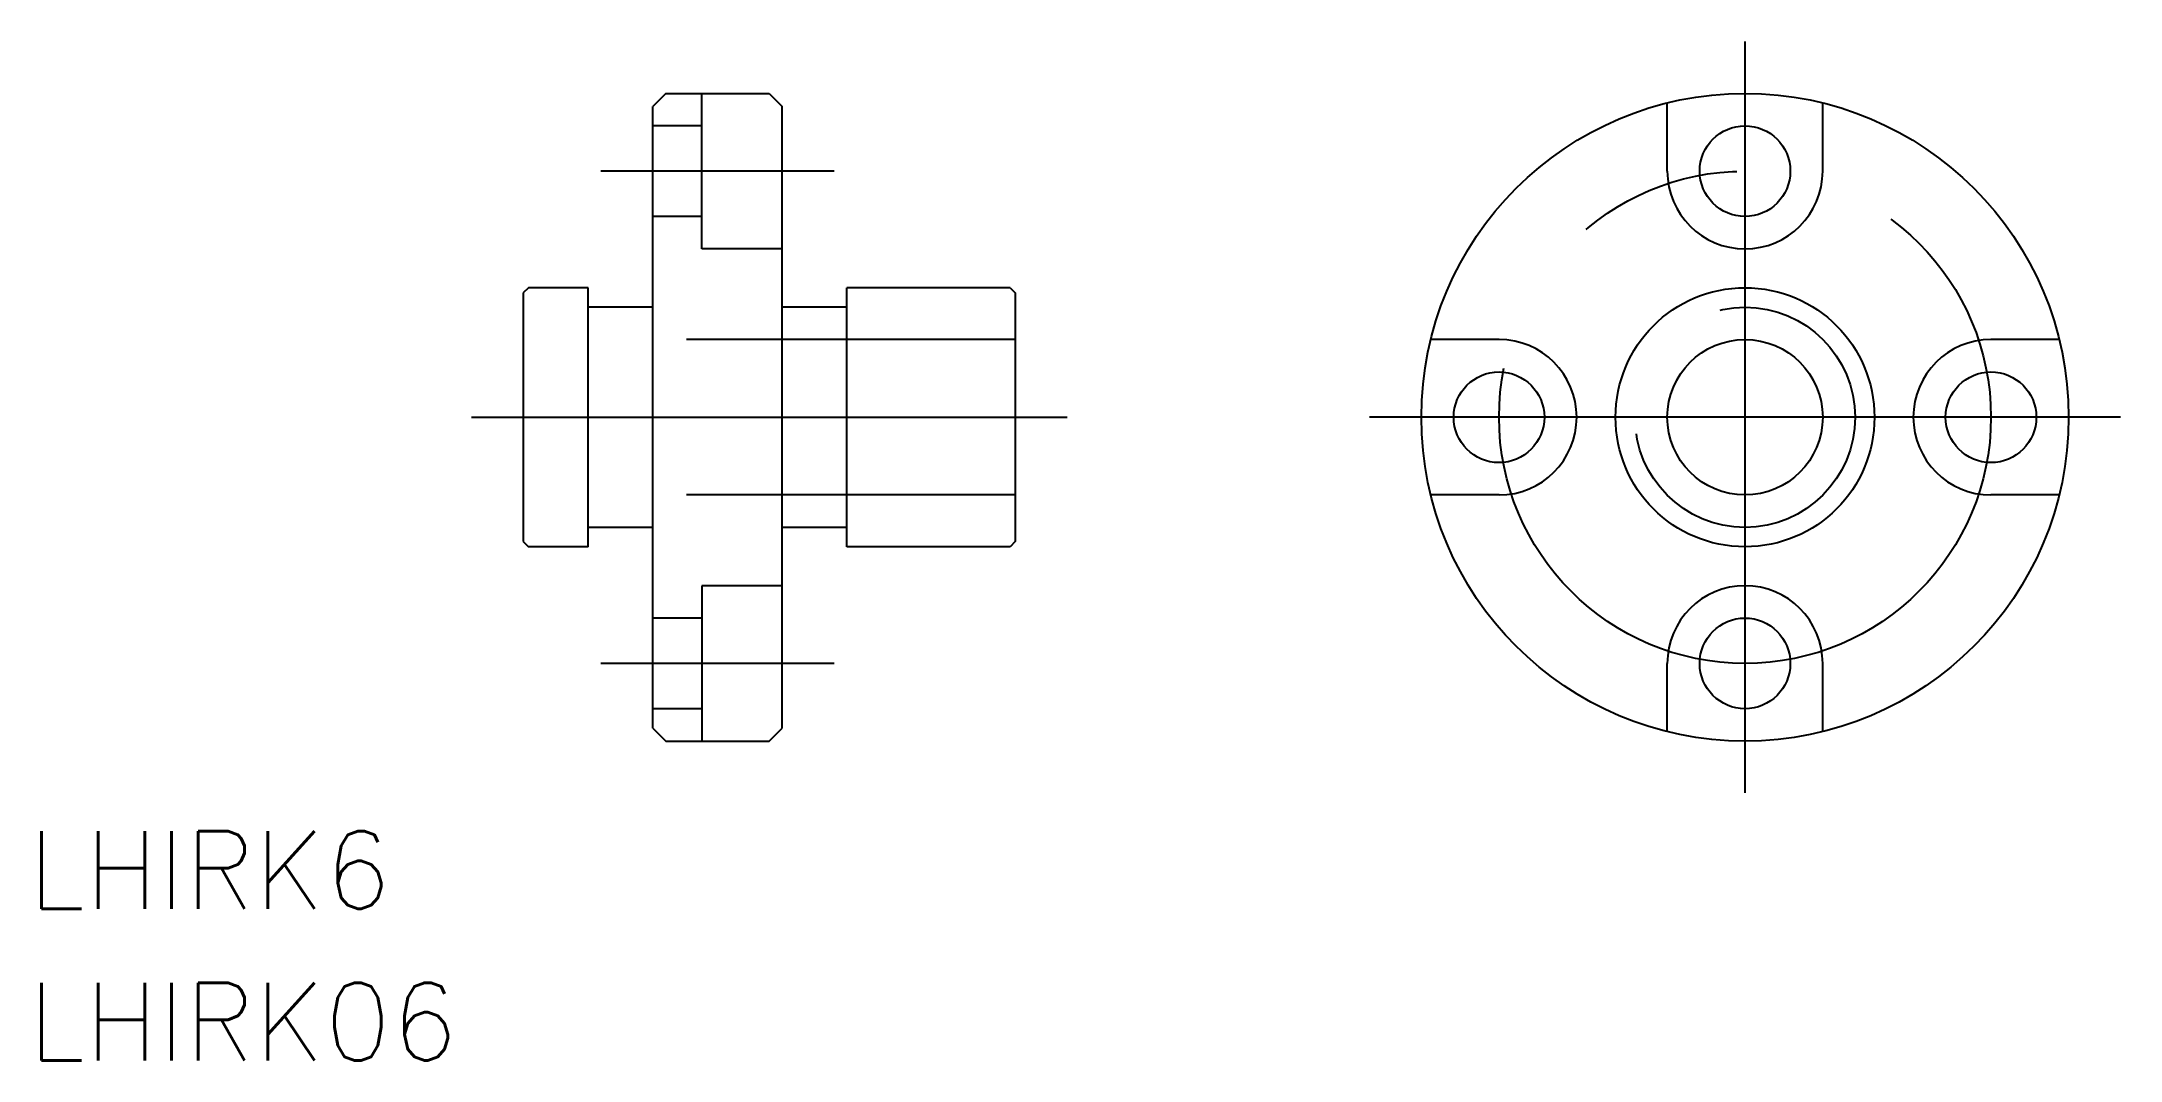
# Model space of a CAD drawing. Extents: x -18.6 to 61.7, y -24.8 to 14.5.
import ezdxf

# ---------------------------------------------------------------- set-up
doc = ezdxf.new("R2010")
doc.units = 0
doc.linetypes.add('CENTER', pattern=[50.8, 31.75, -6.35, 6.35, -6.35])
doc.linetypes.add('DASHED', pattern=[19.05, 12.7, -6.35])
doc.layers.get('0').update_dxf_attribs({"linetype": 'CONTINUOUS'})
doc.layers.add('CENTER', color=1, linetype='CENTER')
doc.styles.get("Standard").update_dxf_attribs({"font": 'txt.shx', "height": 3, "bigfont": 'bigfont.shx'})

msp = doc.modelspace()

# ---------------------------------------------------------------- linework, layer by layer
at = {"color": 7, "linetype": 'CONTINUOUS'}
for p, q in [((5.5, 12.5), (5, 12)), ((5.5, 12.5), (9.5, 12.5)), ((9.5, 12.5), (10, 12)), ((5, -12), (5, 12)), ((10, -12), (10, 12)), ((0.2, 5), (0, 4.8)), ((2.5, 5), (0.2, 5)), ((2.5, -5), (2.5, 5)), ((18.8, 5), (12.5, 5)), ((12.5, -5), (12.5, 5)), ((18.8, 5), (19, 4.8)), ((0, 4.8), (0, -4.8)), ((5, 4.25), (2.5, 4.25)), ((12.5, 4.25), (10, 4.25)), ((19, 4.8), (19, -4.8)), ((0, -4.8), (0.2, -5)), ((5, -4.25), (2.5, -4.25)), ((12.5, -4.25), (10, -4.25)), ((19, -4.8), (18.8, -5)), ((2.5, -5), (0.2, -5)), ((18.8, -5), (12.5, -5)), ((5, -12), (5.5, -12.5)), ((9.5, -12.5), (10, -12)), ((5.5, -12.5), (9.5, -12.5))]:
    msp.add_line(p, q, dxfattribs=at)
at = {"color": 3, "linetype": 'DASHED'}
for p, q in [((6.9, 6.5), (6.9, 12.5)), ((44.184, 9.5), (44.184, 12.135)), ((50.184, 9.5), (50.184, 12.135)), ((6.9, 11.25), (5, 11.25)), ((6.9, 7.75), (5, 7.75)), ((10, 6.5), (6.9, 6.5)), ((19, 3), (0, 3)), ((37.684, 3), (35.049, 3)), ((59.318, 3), (56.684, 3)), ((19, -3), (0, -3)), ((37.684, -3), (35.049, -3)), ((59.318, -3), (56.684, -3)), ((6.9, -6.5), (6.9, -12.5)), ((10, -6.5), (6.9, -6.5)), ((6.9, -7.75), (5, -7.75)), ((44.184, -12.135), (44.184, -9.5)), ((50.184, -12.135), (50.184, -9.5)), ((6.9, -11.25), (5, -11.25))]:
    msp.add_line(p, q, dxfattribs=at)
at = {"color": 7, "linetype": 'CONTINUOUS'}
for centre, radius in [((47.184, 0), 12.5), ((47.184, 9.5), 1.75), ((47.184, 0), 5), ((47.184, 0), 3), ((37.684, 0), 1.75), ((56.684, 0), 1.75), ((47.184, -9.5), 1.75)]:
    msp.add_circle(centre, radius, dxfattribs=at)
at = {"color": 3, "linetype": 'DASHED'}
msp.add_circle((47.184, 0), 4.25, dxfattribs=at)
for centre, start, end in [((47.184, 9.5), 180, 0), ((37.684, 0), 270, 90), ((56.684, 0), 90, 270), ((47.184, -9.5), 0, 180)]:
    msp.add_arc(centre, 3, start, end, dxfattribs=at)
at = {"layer": 'CENTER', "color": 1, "linetype": 'CENTER'}
for p, q in [((47.184, -14.5), (47.184, 14.5)), ((12, 9.5), (3, 9.5)), ((-2, 0), (21, 0)), ((61.684, 0), (32.684, 0)), ((12, -9.5), (3, -9.5))]:
    msp.add_line(p, q, dxfattribs=at)
msp.add_circle((47.184, 0), 9.5, dxfattribs=at)

# ---------------------------------------------------------------- texts
at = {"color": 7, "linetype": 'CONTINUOUS'}
for s, p in [('LHIRK6', (-19.12, -18.973)), ('LHIRK06', (-19.12, -24.823))]:
    msp.add_text(s, height=3, dxfattribs=at).set_placement(p)

doc.saveas('drawing.dxf')
